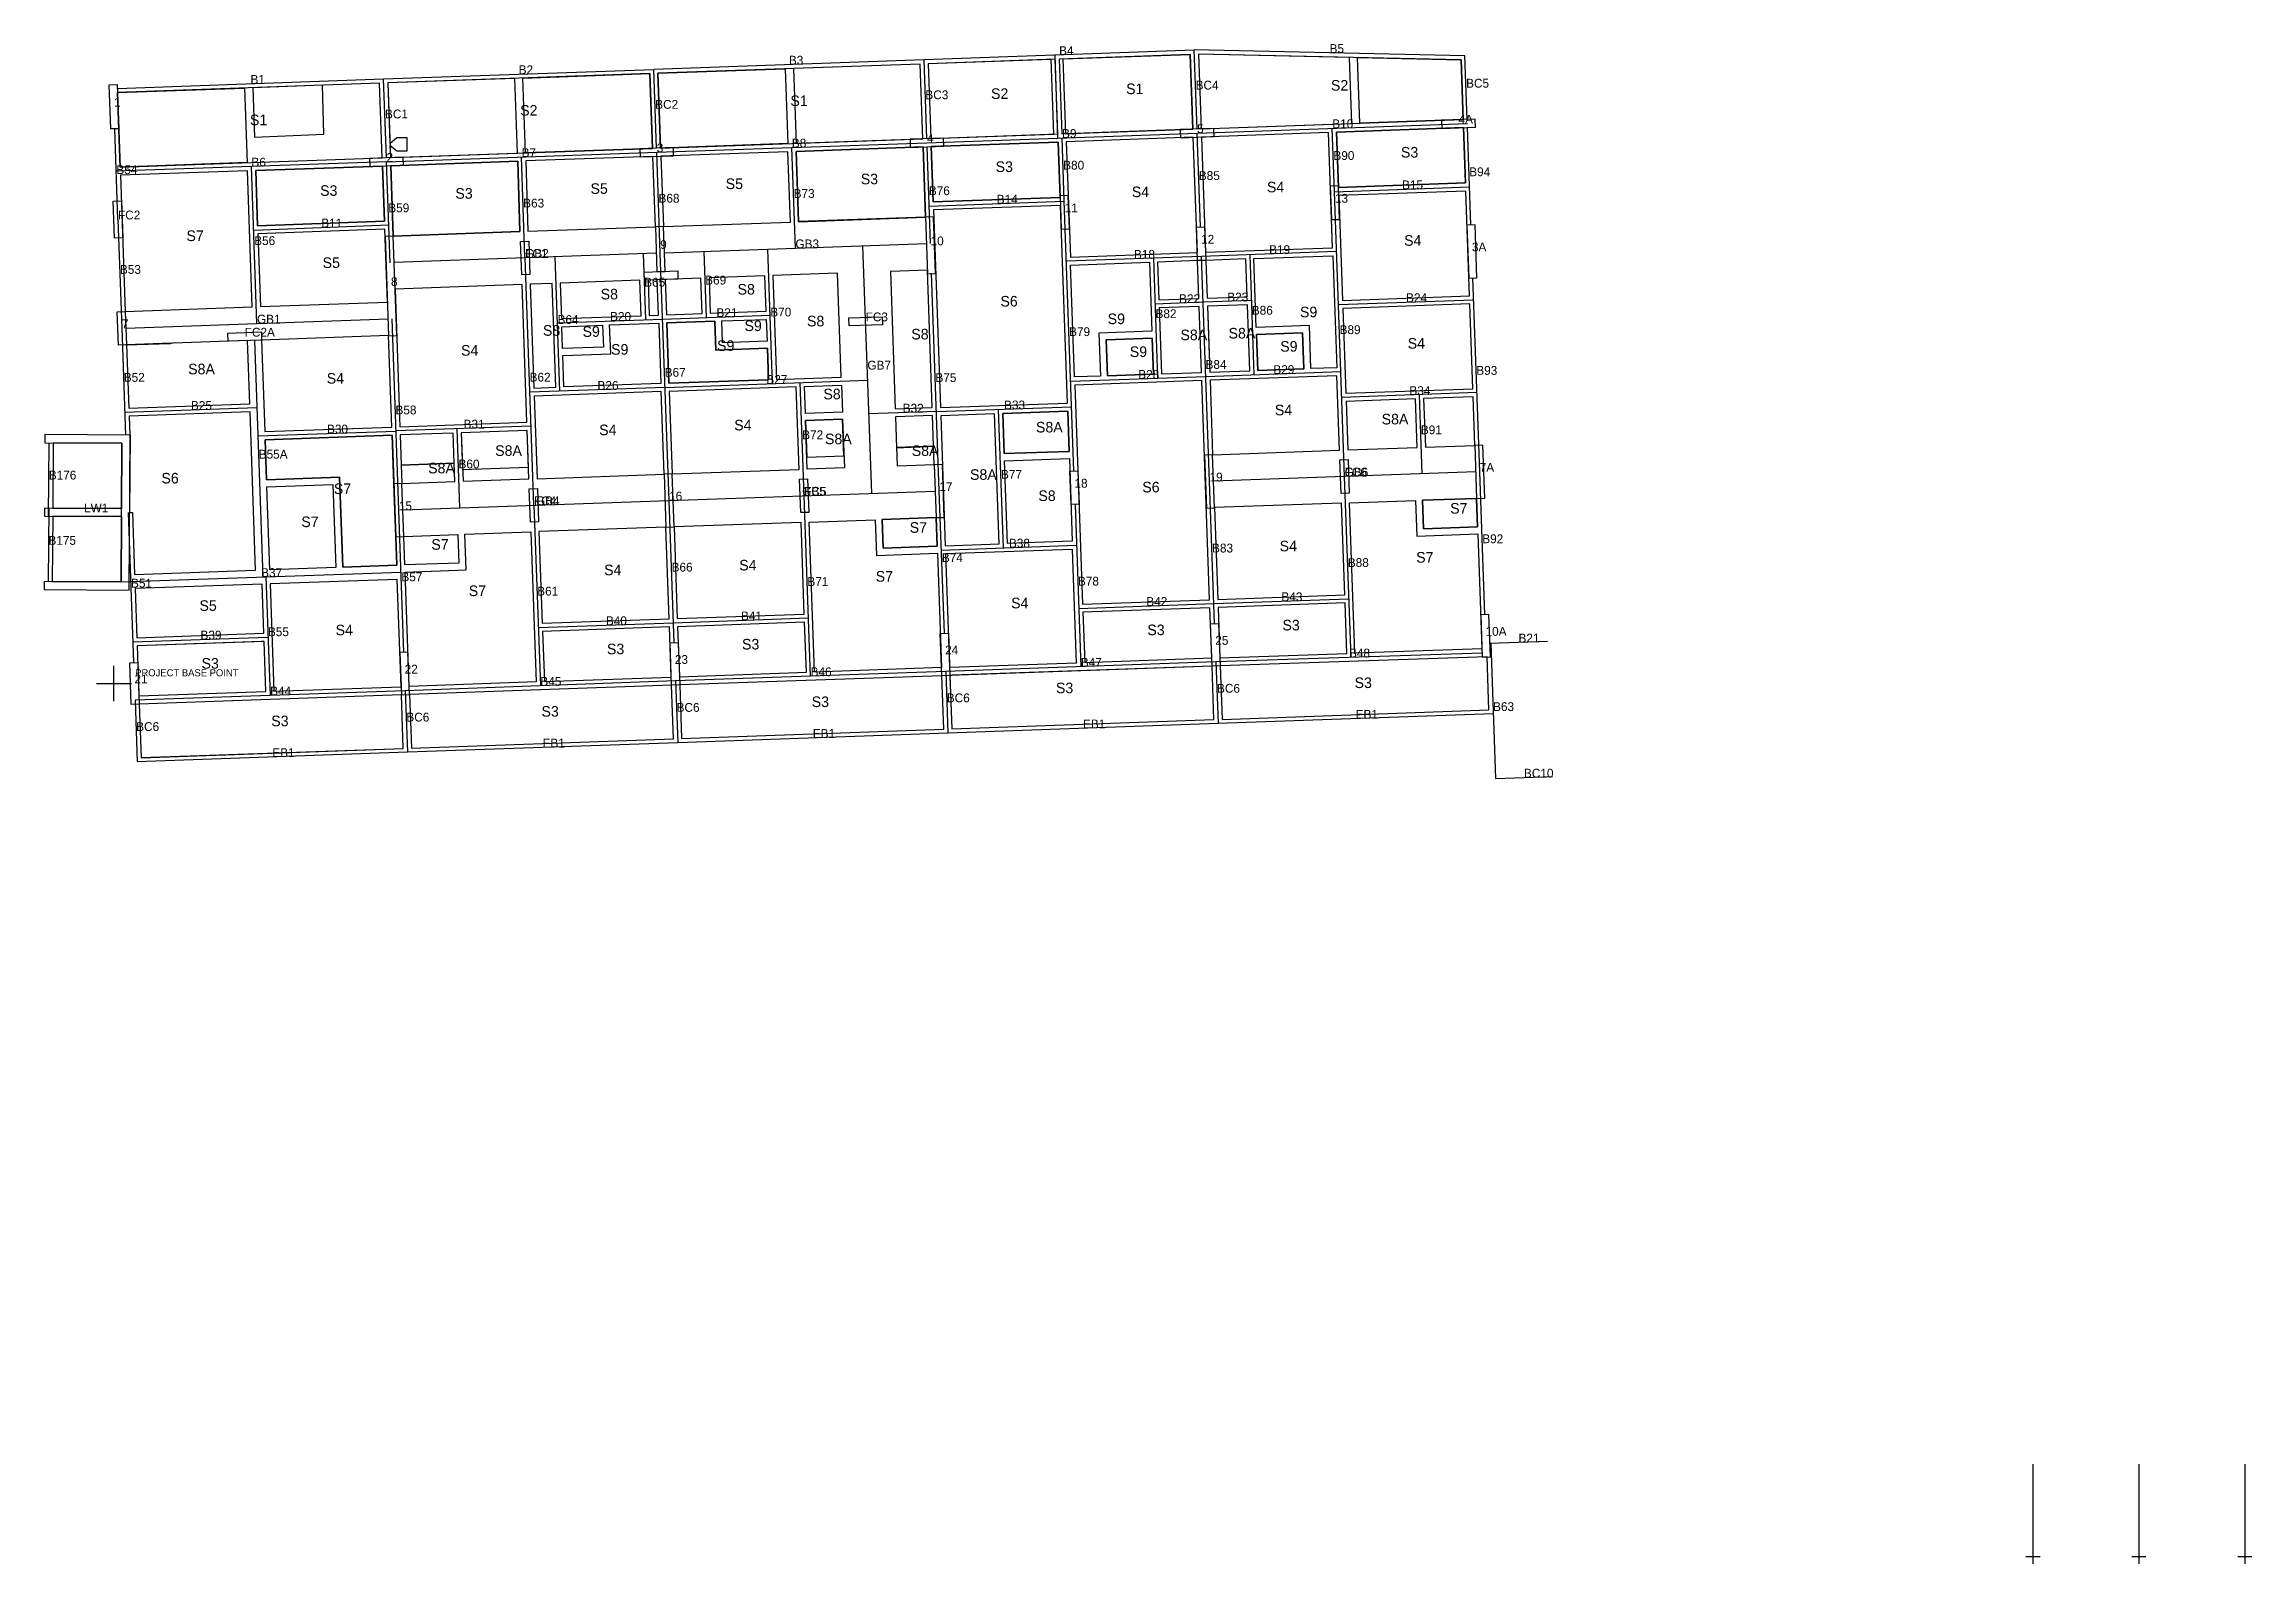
# Model space of a CAD drawing. Header units: millimetres. Extents: x -1979 to 60565, y -24942 to 18108.
import ezdxf

# ---------------------------------------------------------------- set-up
doc = ezdxf.new("R2010")
doc.units = ezdxf.units.MM
for name, color, linetype in [('S-BEAM', 4, 'Continuous'), ('S-BEAM-TAG', 4, 'Continuous'), ('S-COL', 1, 'Continuous'), ('S-COL-TAG', 1, 'Continuous'), ('S-GIRDER', 5, 'Continuous'), ('S-GIRDER-TAG', 5, 'Continuous'), ('S-GRID', 7, 'Continuous'), ('S-OPEN', 8, 'Continuous'), ('S-REF', 6, 'Continuous'), ('S-SLAB', 3, 'Continuous'), ('S-SLAB-TAG', 3, 'Continuous'), ('S-SUNK-100', 51, 'Continuous'), ('S-SUNK-150', 51, 'Continuous'), ('S-SUNK-400', 51, 'Continuous'), ('S-WALL', 2, 'Continuous'), ('S-WALL-TAG', 2, 'Continuous')]:
    doc.layers.add(name, color=color, linetype=linetype)

msp = doc.modelspace()

# ---------------------------------------------------------------- linework, layer by layer
at = {"layer": 'S-BEAM'}
for p, q in [((22948, 17665), (15292, 17393)), ((30603, 17936), (22948, 17665)), ((23027, 15432), (22948, 17665)), ((26743, 15449), (26660, 17796)), ((30682, 15704), (30602, 17943)), ((38273, 17773), (30602, 17943)), ((38337, 15978), (38273, 17773)), ((97, 16849), (7637, 17122)), ((7637, 17122), (15292, 17393)), ((7716, 14889), (7637, 17122)), ((15372, 15160), (15292, 17393)), ((113, 13143), (22, 15712)), ((30686, 15588), (38341, 15864)), ((34577, 13929), (34514, 15726)), ((38443, 12986), (38345, 15749)), ((7721, 14774), (15376, 15046)), ((15376, 15046), (23031, 15317)), ((15477, 12191), (15376, 15046)), ((19305, 12325), (19203, 15181)), ((23031, 15317), (30686, 15589)), ((23132, 12461), (23035, 15202)), ((26922, 13657), (26858, 15453)), ((30780, 12929), (30686, 15588)), ((7720, 14774), (65, 14506)), ((4050, 10194), (3895, 14640)), ((7822, 11916), (7721, 14774)), ((11636, 12053), (11549, 14910)), ((34577, 13929), (38405, 14065)), ((34864, 5859), (34578, 13929)), ((113, 13143), (223, 10059)), ((23095, 13522), (26922, 13657)), ((27193, 6018), (26922, 13657)), ((3958, 12843), (7784, 12987)), ((11898, 5045), (11649, 12053)), ((12633, 8277), (12498, 12084)), ((14987, 12174), (15053, 10305)), ((15726, 5180), (15477, 12189)), ((16782, 10366), (16716, 12233)), ((18660, 8491), (18525, 12297)), ((30810, 12095), (26983, 11959)), ((29446, 12047), (29566, 8648)), ((34638, 12231), (30810, 12095)), ((31036, 5723), (30810, 12095)), ((32174, 12143), (32295, 8745)), ((23381, 5452), (23162, 11620)), ((38691, 5995), (38496, 11487)), ((30856, 10795), (29492, 10747)), ((32220, 10843), (30856, 10795)), ((34691, 10731), (38518, 10867)), ((223, 10059), (330, 7029)), ((8071, 4909), (7878, 10330)), ((12564, 10216), (15543, 10322)), ((15543, 10322), (18591, 10430)), ((3982, 9717), (4220, 3015)), ((30931, 8696), (34758, 8832)), ((15612, 8383), (11784, 8247)), ((15612, 8383), (21353, 8587)), ((19553, 5316), (19440, 8519)), ((27103, 8561), (30931, 8696)), ((38612, 8236), (34784, 8100)), ((37062, 5937), (36983, 8178)), ((307, 7680), (4050, 7811)), ((23301, 7705), (21387, 7637)), ((27129, 7828), (23301, 7693)), ((25199, 3840), (25060, 7755)), ((4078, 7010), (7991, 7149)), ((11818, 7285), (7991, 7150)), ((9799, 4970), (9720, 7211)), ((-1852, 4735), (-1841, 6815)), ((31179, 1692), (31036, 5723)), ((35045, 736), (34864, 5859)), ((38835, 1947), (38691, 5995)), ((11898, 5045), (12082, -69)), ((15869, 1153), (15726, 5180)), ((19734, 203), (19552, 5316)), ((23524, 1421), (23381, 5452)), ((27227, 5069), (27390, 472)), ((-1849, 4965), (-1864, 2885)), ((559, 590), (408, 4838)), ((8214, 878), (8071, 4909)), ((23440, 3778), (27268, 3914)), ((203, 2875), (8133, 3150)), ((4302, 3017), (4420, -341)), ((27331, 2125), (31159, 2260)), ((31159, 2260), (34986, 2396)), ((538, 1174), (4362, 1310)), ((12022, 1582), (15849, 1717)), ((15849, 1717), (19675, 1853)), ((38758, 859), (31217, 608)), ((40607, 1187), (38971, 1129)), ((39001, 1130), (39137, -2698)), ((15907, 69), (8252, -207)), ((23562, 336), (15907, 69)), ((15907, 69), (15969, -1681)), ((31217, 608), (23562, 337)), ((23562, 336), (23624, -1409)), ((31217, 608), (31279, -1138)), ((8252, -207), (597, -475)), ((597, -475), (659, -2224)), ((8252, -207), (8314, -1952)), ((31279, -1138), (23624, -1409)), ((39072, -865), (31279, -1138)), ((15969, -1681), (8314, -1952)), ((23624, -1409), (15969, -1681)), ((8314, -1952), (659, -2224)), ((39137, -2698), (40750, -2641))]:
    msp.add_line(p, q, dxfattribs=at)
at = {"layer": 'S-COL'}
for points in [[(-137, 16958), (93, 16964), (137, 15714), (-93, 15708)], [(30207, 15687), (30215, 15457), (31164, 15491), (31156, 15721)], [(37612, 15953), (37620, 15723), (38570, 15757), (38561, 15986)], [(14897, 15144), (14905, 14914), (15854, 14947), (15846, 15177)], [(22552, 15415), (22560, 15185), (23509, 15219), (23501, 15449)], [(7242, 14872), (7250, 14642), (8199, 14676), (8191, 14906)], [(27032, 13823), (26802, 13815), (26835, 12865), (27065, 12874)], [(34687, 14094), (34457, 14086), (34491, 13137), (34720, 13145)], [(-20, 13663), (210, 13672), (247, 12622), (17, 12614)], [(23047, 11606), (23277, 11614), (23221, 13212), (22991, 13204)], [(7780, 9844), (8010, 9852), (7911, 12665), (7681, 12657)], [(11518, 12522), (11748, 12531), (11781, 11581), (11551, 11573)], [(15380, 11664), (15610, 11672), (15565, 12945), (15336, 12937)], [(30895, 12934), (30929, 11984), (30699, 11976), (30665, 12925)], [(38381, 11483), (38611, 11491), (38558, 12990), (38328, 12982)], [(15020, 11651), (15970, 11685), (15978, 11455), (15028, 11421)], [(91, 10529), (321, 10537), (355, 9588), (125, 9580)], [(20815, 10354), (21765, 10388), (21773, 10158), (20823, 10124)], [(3225, 9920), (4174, 9954), (4182, 9724), (3233, 9690)], [(30948, 4966), (31178, 4975), (31125, 6474), (30895, 6465)], [(34962, 6338), (34995, 5389), (34765, 5380), (34732, 6330)], [(38603, 5241), (38833, 5249), (38780, 6749), (38550, 6740)], [(7982, 4152), (8212, 4160), (8159, 5659), (7929, 5651)], [(15637, 4427), (15867, 4435), (15814, 5934), (15584, 5926)], [(19651, 5795), (19685, 4845), (19455, 4837), (19421, 5787)], [(23293, 4695), (23523, 4703), (23469, 6202), (23240, 6194)], [(27308, 6022), (27342, 5073), (27112, 5065), (27078, 6014)], [(11996, 5523), (12030, 4574), (11800, 4566), (11766, 5515)], [(38762, 744), (38992, 752), (38950, 1951), (38720, 1943)], [(23409, 1417), (23639, 1425), (23681, 226), (23451, 217)], [(31064, 1688), (31294, 1697), (31337, 497), (31107, 489)], [(8099, 874), (8141, -326), (8371, -317), (8329, 882)], [(15754, 1149), (15983, 1157), (16026, -42), (15796, -50)], [(444, 586), (674, 594), (715, -586), (485, -594)]]:
    msp.add_lwpolyline(points, close=True, dxfattribs=at)
at = {"layer": 'S-GIRDER'}
for p, q in [((15362, 12187), (7937, 11920)), ((15592, 12193), (23017, 12457)), ((21467, 5384), (21218, 12393)), ((338, 10063), (7763, 10326)), ((38576, 5991), (31151, 5727)), ((8185, 4913), (15726, 5180)), ((15726, 5180), (23266, 5448))]:
    msp.add_line(p, q, dxfattribs=at)
at = {"layer": 'S-GRID'}
for p, q in [((54363, -22114), (54363, -24542)), ((57363, -22114), (57363, -24542)), ((60363, -22114), (60363, -24542)), ((54565, -24742), (54165, -24742)), ((54365, -24542), (54365, -24942)), ((57565, -24742), (57165, -24742)), ((57365, -24542), (57365, -24942)), ((60565, -24742), (60165, -24742)), ((60365, -24542), (60365, -24942))]:
    msp.add_line(p, q, dxfattribs=at)
at = {"layer": 'S-OPEN'}
for points in [[(29603, 10866), (30737, 10906), (30699, 11976), (29565, 11935)], [(30967, 10914), (32101, 10954), (32063, 12024), (30929, 11984)], [(15164, 10425), (15424, 10433), (15389, 11433), (15131, 11425)], [(15654, 10441), (16663, 10477), (16627, 11478), (15619, 11440)], [(22172, 6670), (23221, 6717), (23190, 7586), (22140, 7549)], [(37150, 6691), (38550, 6740), (38501, 8117), (37102, 8067)], [(8140, 6182), (9641, 6234), (9609, 7092), (8110, 7039)], [(-1736, 4965), (214, 4954), (224, 6804), (-1726, 6815)], [(-1749, 2885), (203, 2874), (213, 4724), (-1736, 4735)]]:
    msp.add_lwpolyline(points, close=True, dxfattribs=at)
at = {"layer": 'S-REF'}
for p, q in [((-500, 0), (500, 0)), ((0, -500), (0, 500))]:
    msp.add_line(p, q, dxfattribs=at)
at = {"layer": 'S-SLAB'}
for points in [[(15411, 17282), (15486, 15165), (22912, 15428), (22837, 17546)], [(26624, 15560), (26549, 17677), (23067, 17554), (23142, 15436)], [(26779, 17685), (26854, 15568), (30567, 15700), (30492, 17817)], [(30797, 15708), (38222, 15975), (38162, 17661), (30722, 17825)], [(101, 16734), (176, 14625), (7601, 14885), (7526, 17003)], [(7831, 14893), (15257, 15156), (15181, 17274), (7756, 17011)], [(34633, 15615), (34688, 14048), (38286, 14176), (38230, 15745)], [(19092, 15062), (15495, 14935), (15565, 12943), (19163, 13070)], [(19322, 15070), (19393, 13079), (22991, 13206), (22920, 15198)], [(23150, 15206), (23205, 13641), (26803, 13768), (26748, 15334)], [(26977, 15342), (27093, 12078), (30691, 12206), (30575, 15470)], [(30805, 15478), (30921, 12214), (34519, 12341), (34403, 15607)], [(184, 14395), (321, 10537), (3919, 10665), (3784, 14521)], [(7610, 14655), (4014, 14529), (4068, 12962), (7665, 13098)], [(11437, 14791), (7840, 14663), (7910, 12669), (11498, 12798)], [(15265, 14927), (11667, 14799), (11728, 12807), (15336, 12937)], [(38399, 10978), (38294, 13946), (34697, 13818), (34802, 10850)], [(27010, 7939), (26811, 13538), (23213, 13411), (23412, 7812)], [(7673, 12868), (4077, 12732), (4149, 10673), (7747, 10801)], [(27214, 8680), (27102, 11848), (29335, 11928), (29404, 9978), (27900, 9925), (27943, 8706)], [(32293, 12032), (34527, 12112), (34639, 8943), (33909, 8917), (33866, 10136), (32362, 10083)], [(7964, 11170), (8102, 7269), (11699, 7396), (11561, 11300)], [(12410, 11330), (11791, 11308), (11895, 8366), (12514, 8388)], [(14898, 11420), (12640, 11339), (12675, 10335), (14934, 10415)], [(16857, 11488), (16893, 10485), (18472, 10541), (18437, 11544)], [(18667, 11552), (18771, 8610), (20600, 8675), (20495, 11617)], [(23044, 11707), (21994, 11670), (22132, 7779), (23182, 7816)], [(29677, 8767), (30812, 8807), (30745, 10676), (29611, 10636)], [(31041, 8815), (32176, 8856), (32109, 10724), (30975, 10684)], [(34810, 10620), (34895, 8219), (38493, 8346), (38407, 10748)], [(12683, 10105), (13842, 10147), (13864, 9527), (12705, 9486)], [(15432, 10203), (15493, 8494), (12744, 8396), (12712, 9286), (14071, 9334), (14042, 10154)], [(18541, 8602), (15723, 8502), (15662, 10211), (17021, 10259), (17050, 9444), (18509, 9496)], [(18480, 10311), (18502, 9696), (17243, 9651), (17221, 10266)], [(418, 7799), (3846, 7919), (3782, 9710), (354, 9588)], [(4182, 9724), (4274, 7132), (7872, 7260), (7780, 9851)], [(29447, 8759), (28143, 8713), (28107, 9732), (29411, 9778)], [(32405, 8864), (32369, 9883), (33673, 9929), (33710, 8910)], [(11903, 8137), (11986, 5798), (15584, 5926), (15501, 8264)], [(19412, 6062), (19329, 8400), (15731, 8272), (15814, 5934)], [(19559, 8408), (20608, 8445), (20635, 7683), (19586, 7646)], [(27222, 8450), (27442, 2244), (31040, 2371), (30820, 8577)], [(31050, 8586), (31124, 6477), (34722, 6605), (34647, 8713)], [(445, 7033), (455, 7033), (443, 4839), (523, 4842), (585, 3089), (4013, 3207), (3854, 7689), (426, 7569)], [(23420, 7582), (23551, 3897), (25080, 3951), (24949, 7636)], [(25179, 7644), (27018, 7709), (27058, 6573), (25219, 6508)], [(34903, 7989), (34952, 6613), (36921, 6683), (36872, 8059)], [(4282, 6902), (7880, 7030), (8011, 3346), (6482, 3293), (6391, 5840), (4322, 5766)], [(9888, 5724), (11756, 5790), (11708, 7166), (9839, 7100)], [(20691, 6107), (19641, 6070), (19593, 7446), (20642, 7483)], [(22179, 6450), (22190, 6160), (23239, 6197), (23221, 6717), (22171, 6680)], [(27065, 6373), (27149, 4024), (25310, 3959), (25226, 6308)], [(4413, 3221), (4330, 5566), (6199, 5633), (6282, 3286)], [(8159, 5662), (9658, 5716), (9639, 6235), (8140, 6182)], [(31270, 2379), (34867, 2507), (34775, 5106), (31178, 4978)], [(38639, 4232), (38754, 974), (35156, 854), (35005, 5114), (36874, 5180), (36910, 4170)], [(38603, 5241), (38632, 4432), (37102, 4377), (37074, 5187)], [(12039, 4299), (12133, 1701), (15730, 1828), (15637, 4427)], [(15867, 4435), (15959, 1836), (19556, 1964), (19464, 4562)], [(23328, 3689), (23443, 447), (19845, 322), (19694, 4571), (21563, 4637), (21599, 3627)], [(23293, 4698), (23321, 3889), (21792, 3834), (21763, 4644)], [(8212, 4163), (9741, 4218), (9770, 3408), (8241, 3354)], [(11810, 4291), (11963, 42), (8363, -88), (8248, 3154), (9977, 3215), (9941, 4225)], [(23559, 3667), (23673, 456), (27271, 583), (27157, 3795)], [(599, 2689), (649, 1293), (4243, 1421), (4194, 2814)], [(8133, -96), (8025, 2946), (4424, 2821), (4530, -222)], [(27501, 591), (31099, 719), (31048, 2141), (27450, 2014)], [(31278, 2150), (31328, 727), (34926, 847), (34876, 2277)], [(12193, 50), (15788, 180), (15738, 1598), (12141, 1471)], [(15968, 1606), (16018, 188), (19615, 313), (19564, 1734)], [(657, 1063), (707, -356), (4301, -230), (4251, 1191)], [(38899, 749), (31337, 497), (31390, -1019), (38953, -754)], [(16026, -42), (16080, -1562), (23505, -1299), (23451, 217)], [(23682, 204), (23735, -1290), (31160, -1027), (31107, 489), (23743, 228)], [(8195, -1842), (8141, -326), (716, -586), (769, -2105)], [(15850, -1570), (15796, -50), (8371, -317), (8425, -1833)]]:
    msp.add_lwpolyline(points, close=True, dxfattribs=at)
at = {"layer": 'S-SUNK-100'}
for points in [[(30811, 8807), (30745, 10676), (29611, 10636), (29677, 8767)], [(31015, 9568), (31041, 8815), (32176, 8856), (32109, 10724), (30975, 10684)], [(15432, 10203), (15493, 8494), (12744, 8396), (12712, 9286), (14071, 9334), (14042, 10154)], [(15662, 10211), (15723, 8502), (18541, 8602), (18509, 9496), (17050, 9444), (17021, 10259)], [(1624, 9633), (355, 9588), (418, 7799), (3846, 7919), (3782, 9710), (355, 9588), (335, 9587), (1604, 9632)], [(29447, 8759), (29411, 9778), (28107, 9732), (28143, 8713)], [(33710, 8910), (33673, 9929), (32369, 9883), (32405, 8864)], [(24949, 7636), (23420, 7582), (23551, 3897), (25080, 3951)], [(25179, 7644), (25219, 6508), (27058, 6573), (27018, 7709)], [(34952, 6613), (36921, 6683), (36872, 8059), (34903, 7989)], [(6481, 3288), (8010, 3351), (7982, 4152), (7929, 5651), (7880, 7030), (4282, 6902), (4322, 5766), (6391, 5840)], [(11744, 6129), (11708, 7166), (9839, 7100), (9876, 6063)], [(20679, 6446), (20642, 7483), (19593, 7446), (19629, 6409)], [(22179, 6450), (22190, 6160), (23239, 6197), (23221, 6717), (22171, 6680)], [(8159, 5662), (9658, 5716), (9639, 6235), (8140, 6182)], [(38603, 5241), (37074, 5187), (37102, 4377), (38632, 4432)], [(21763, 4644), (21792, 3834), (23321, 3889), (23293, 4695)], [(8241, 3354), (8222, 3874), (8212, 4160), (8212, 4163), (9741, 4218), (9770, 3408)]]:
    msp.add_lwpolyline(points, close=True, dxfattribs=at)
at = {"layer": 'S-SUNK-150'}
for points in [[(34633, 15615), (38230, 15745), (38286, 14176), (34688, 14048)], [(19322, 15070), (22920, 15198), (22991, 13207), (19393, 13081)], [(23150, 15206), (26748, 15334), (26803, 13768), (23206, 13641)], [(4014, 14529), (7610, 14655), (7665, 13098), (4068, 12962)], [(7840, 14663), (11437, 14791), (11501, 12798), (7911, 12671)], [(31048, 2141), (27450, 2014), (27501, 591), (31098, 719)], [(34876, 2277), (31278, 2150), (31328, 727), (34925, 847)], [(15738, 1598), (12141, 1471), (12193, 50), (15788, 180)], [(19565, 1734), (15967, 1606), (16018, 188), (19615, 313)], [(4181, 1188), (657, 1064), (707, -356), (4301, -230), (4251, 1191)], [(38899, 749), (31337, 497), (31390, -1020), (38953, -754)], [(23451, 217), (16026, -42), (16080, -1562), (23505, -1299)], [(31107, 489), (23681, 226), (23735, -1290), (31160, -1027)], [(8141, -322), (716, -585), (769, -2104), (8194, -1842)], [(15796, -50), (8371, -317), (8424, -1833), (15850, -1570)]]:
    msp.add_lwpolyline(points, close=True, dxfattribs=at)
at = {"layer": 'S-SUNK-400'}
for points in [[(22837, 17546), (19247, 17418), (19322, 15301), (22552, 15415), (22912, 15428)], [(26664, 17681), (23067, 17554), (23142, 15436), (26739, 15564)], [(26894, 17690), (30492, 17817), (30567, 15700), (26969, 15572)], [(34998, 17731), (30722, 17825), (30797, 15708), (35064, 15861)], [(35228, 17726), (38162, 17661), (38222, 15974), (35294, 15869)], [(5910, 16944), (3929, 16873), (3979, 15477), (5949, 15555)], [(11354, 17139), (7756, 17011), (7817, 15296), (8011, 15467), (8300, 15467), (8300, 15076), (8011, 15076), (7819, 15233), (7831, 14893), (8191, 14906), (11429, 15021)], [(11584, 17147), (15181, 17274), (15257, 15156), (11659, 15029)], [(15411, 17282), (19017, 17410), (19092, 15292), (15486, 15165)], [(101, 16734), (3699, 16864), (3776, 14751), (176, 14625)]]:
    msp.add_lwpolyline(points, close=True, dxfattribs=at)
at = {"layer": 'S-WALL'}
msp.add_lwpolyline([(214, 4954), (-1966, 4966), (-1967, 4736), (213, 4724), (203, 2874), (-1977, 2886), (-1979, 2656), (431, 2643), (455, 7033), (-1955, 7046), (-1956, 6816), (224, 6804), (214, 4954), (-1966, 4966), (-1967, 4736), (213, 4724)], close=True, dxfattribs=at)

# ---------------------------------------------------------------- texts
at = {"layer": 'S-BEAM-TAG'}
for s, p in [('B3', (19120, 17529)), ('B4', (26775, 17800)), ('B5', (34438, 17858)), ('B1', (3867, 16985)), ('B2', (11465, 17258)), ('BC4', (30642, 16823)), ('BC5', (38305, 16876)), ('BC2', (15332, 16277)), ('BC3', (22987, 16548)), ('BC1', (7677, 16005)), ('B9', (26858, 15453)), ('B10', (34514, 15726)), ('B7', (11548, 14910)), ('B8', (19203, 15181)), ('B90', (34546, 14828)), ('B54', (68, 14428)), ('B6', (3893, 14640)), ('B80', (26890, 14555)), ('B85', (30733, 14259)), ('B94', (38394, 14367)), ('B68', (15426, 13618)), ('B73', (19254, 13753)), ('B76', (23084, 13831)), ('B14', (25008, 13590)), ('B15', (36491, 13997)), ('B11', (5871, 12915)), ('B59', (7771, 13345)), ('B63', (11592, 13481)), ('B56', (3972, 12417)), ('B18', (28896, 12027)), ('B19', (32724, 12163)), ('B53', (168, 11601)), ('B65', (15020, 11239)), ('B69', (16749, 11299)), ('B70', (18593, 10394)), ('B22', (30174, 10771)), ('B23', (31538, 10819)), ('B86', (32234, 10444)), ('B24', (36605, 10799)), ('B64', (12566, 10181)), ('B20', (14054, 10269)), ('B21', (17067, 10376)), ('B79', (27058, 9838)), ('B82', (29506, 10347)), ('B89', (34721, 9894)), ('B52', (277, 8544)), ('B62', (11774, 8549)), ('B67', (15601, 8685)), ('B75', (23271, 8536)), ('B28', (29017, 8628)), ('B84', (30923, 8909)), ('B29', (32844, 8764)), ('B93', (38594, 8741)), ('B26', (13698, 8315)), ('B27', (18483, 8485)), ('B34', (36698, 8168)), ('B25', (2179, 7746)), ('B58', (7974, 7620)), ('B32', (22344, 7671)), ('B33', (25215, 7761)), ('B30', (6035, 7080)), ('B31', (9905, 7217)), ('B72', (19496, 6917)), ('B91', (37022, 7057)), ('B55A', (4101, 6366)), ('B60', (9760, 6090)), ('B176', (-1847, 5775)), ('B77', (25129, 5798)), ('B175', (-1857, 3925)), ('B38', (25354, 3846)), ('B83', (31108, 3708)), ('B92', (38763, 3971)), ('B37', (4168, 3013)), ('B57', (8142, 2893)), ('B66', (15797, 3167)), ('B74', (23452, 3436)), ('B88', (34954, 3297)), ('B51', (483, 2714)), ('B61', (11990, 2488)), ('B71', (19643, 2759)), ('B78', (27308, 2771)), ('B43', (33073, 2328)), ('B40', (13935, 1649)), ('B41', (17762, 1785)), ('B42', (29245, 2193)), ('B39', (2450, 1242)), ('B55', (4361, 1338)), ('B21', (39789, 1158)), ('B47', (27390, 472)), ('B48', (34988, 734)), ('B45', (12079, -69)), ('B46', (19735, 203)), ('B44', (4424, -341)), ('BC6', (15938, -806)), ('BC6', (23593, -536)), ('BC6', (31248, -265)), ('B63', (39069, -784)), ('BC6', (628, -1349)), ('BC6', (8283, -1080)), ('EB1', (27452, -1274)), ('EB1', (35176, -1002)), ('EB1', (4486, -2088)), ('EB1', (12141, -1817)), ('EB1', (19797, -1545)), ('BC10', (39944, -2669))]:
    msp.add_text(s, height=250, dxfattribs=at).set_placement(p)
at = {"layer": 'S-COL-TAG'}
for s, p in [('1', (0, 16336)), ('5', (30686, 15589)), ('4A', (38091, 15855)), ('2', (7721, 14774)), ('3', (15375, 15046)), ('4', (23031, 15317)), ('13', (34589, 13616)), ('FC2', (113, 13143)), ('11', (26933, 13344)), ('9', (15473, 12304)), ('10', (23134, 12409)), ('12', (30797, 12455)), ('FC1', (11649, 12052)), ('3A', (38470, 12237)), ('8', (7846, 11255)), ('7', (223, 10059)), ('FC2A', (3703, 9822)), ('FC3', (21294, 10256)), ('17', (23381, 5448)), ('18', (27210, 5544)), ('19', (31036, 5720)), ('FC6', (34864, 5859)), ('7A', (38691, 5995)), ('15', (8071, 4905)), ('FC4', (11898, 5045)), ('16', (15726, 5181)), ('FC5', (19553, 5316)), ('25', (31200, 1093)), ('10A', (38856, 1348)), ('23', (15890, 553)), ('24', (23545, 821)), ('21', (580, 0)), ('22', (8235, 278))]:
    msp.add_text(s, height=250, dxfattribs=at).set_placement(p)
at = {"layer": 'S-GIRDER-TAG'}
for s, p in [('GB3', (19305, 12325)), ('GB2', (11649, 12053)), ('GB1', (4051, 10194)), ('GB7', (21343, 8888)), ('GB6', (34864, 5859)), ('GB4', (11955, 5047)), ('GB5', (19496, 5314))]:
    msp.add_text(s, height=250, dxfattribs=at).set_placement(p)
at = {"layer": 'S-REF'}
msp.add_text('PROJECT BASE POINT', height=200, dxfattribs=at).set_placement((600, 200))
at = {"layer": 'S-SLAB-TAG'}
for s, p in [('S1', (28673, 16693)), ('S2', (34476, 16792)), ('S2', (11506, 16084)), ('S1', (19162, 16355)), ('S2', (24846, 16557)), ('S1', (3851, 15812)), ('S3', (36459, 14896)), ('S3', (21156, 14138)), ('S3', (24976, 14487)), ('S3', (5839, 13811)), ('S3', (9671, 13730)), ('S5', (13499, 13867)), ('S5', (17329, 14003)), ('S4', (28834, 13774)), ('S4', (32662, 13910)), ('S7', (2052, 12530)), ('S4', (36548, 12398)), ('S5', (5911, 11768)), ('S8', (17665, 11014)), ('S8', (13787, 10877)), ('S6', (25112, 10675)), ('S9', (33599, 10371)), ('S8', (12152, 9848)), ('S9', (13274, 9816)), ('S9', (17862, 9981)), ('S8', (19633, 10113)), ('S8', (22588, 9743)), ('S9', (28150, 10177)), ('S8A', (30211, 9722)), ('S8A', (31575, 9770)), ('S4', (9832, 9284)), ('S9', (14082, 9311)), ('S9', (17084, 9419)), ('S9', (28777, 9245)), ('S9', (33039, 9397)), ('S4', (36651, 9483)), ('S8A', (2100, 8754)), ('S4', (6027, 8492)), ('S8', (20097, 8046)), ('S4', (32886, 7595)), ('S8A', (35912, 7336)), ('S4', (13744, 7031)), ('S4', (17571, 7167)), ('S8A', (20142, 6776)), ('S8A', (26119, 7108)), ('S8A', (10798, 6445)), ('S8A', (22600, 6441)), ('S6', (1343, 5663)), ('S7', (6228, 5363)), ('S8A', (8899, 5949)), ('S8A', (24250, 5766)), ('S6', (29131, 5410)), ('S8', (26188, 5166)), ('S7', (37853, 4809)), ('S7', (5306, 4427)), ('S7', (22542, 4266)), ('S7', (8991, 3786)), ('S4', (33023, 3742)), ('S4', (13885, 3064)), ('S4', (17712, 3199)), ('S7', (21579, 2882)), ('S7', (36890, 3421)), ('S7', (10050, 2473)), ('S5', (2421, 2054)), ('S4', (25415, 2125)), ('S4', (6278, 1363)), ('S3', (17791, 960)), ('S3', (29274, 1366)), ('S3', (33102, 1500)), ('S3', (2479, 417)), ('S3', (13965, 825)), ('S3', (26685, -279)), ('S3', (35145, -132)), ('S3', (19766, -671)), ('S3', (4455, -1214)), ('S3', (12110, -943))]:
    msp.add_text(s, height=300, dxfattribs=at).set_placement(p)
at = {"layer": 'S-WALL-TAG'}
msp.add_text('LW1', height=250, dxfattribs=at).set_placement((-848, 4845))

doc.saveas('drawing.dxf')
